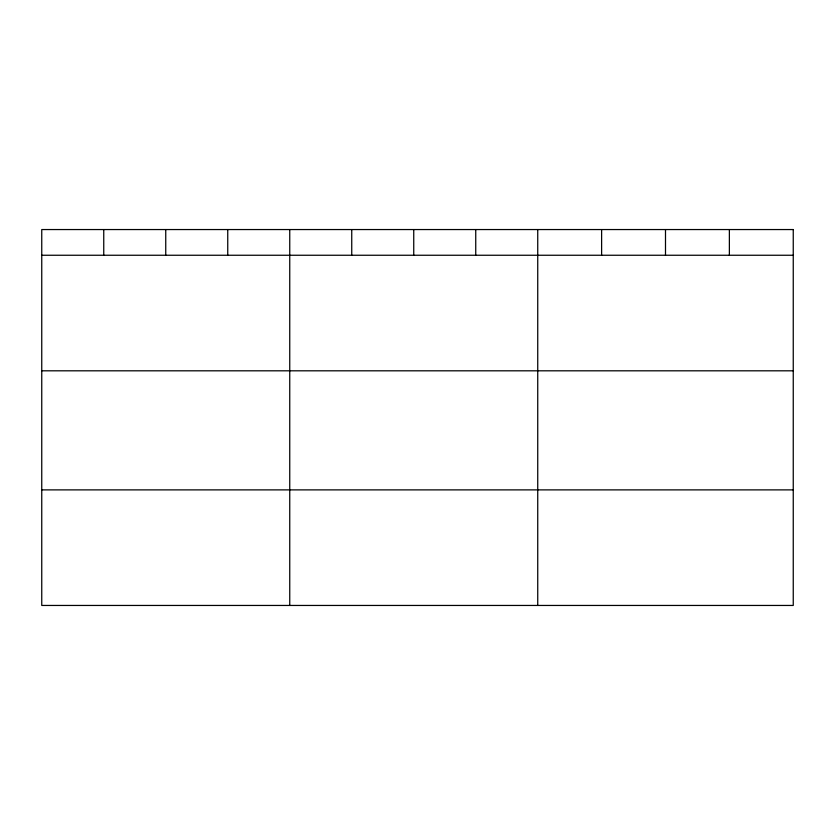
<?xml version="1.0" encoding="UTF-8"?>
<svg xmlns="http://www.w3.org/2000/svg" width="835" height="835" viewBox="0 0 835 835"><rect width="100%" height="100%" fill="white"/><g stroke="black" fill="none" stroke-linecap="round" stroke-linejoin="round"><path stroke-width="1.25" d="M41.75 255.249L793.25 255.249M41.75 370.813L793.25 370.813M41.75 489.884L793.25 489.884M729.372 229.552L729.372 255.249M665.495 229.552L665.495 255.249M601.617 229.552L601.617 255.249M537.74 229.552L537.74 605.448M475.741 229.552L475.741 255.249M413.742 229.552L413.742 255.249M351.744 229.552L351.744 255.249M289.745 229.552L289.745 605.448M227.746 229.552L227.746 255.249M165.748 229.552L165.748 255.249M103.749 229.552L103.749 255.249M793.25 229.552L41.75 229.552L41.75 605.448L793.25 605.448L793.25 229.552"/></g></svg>
